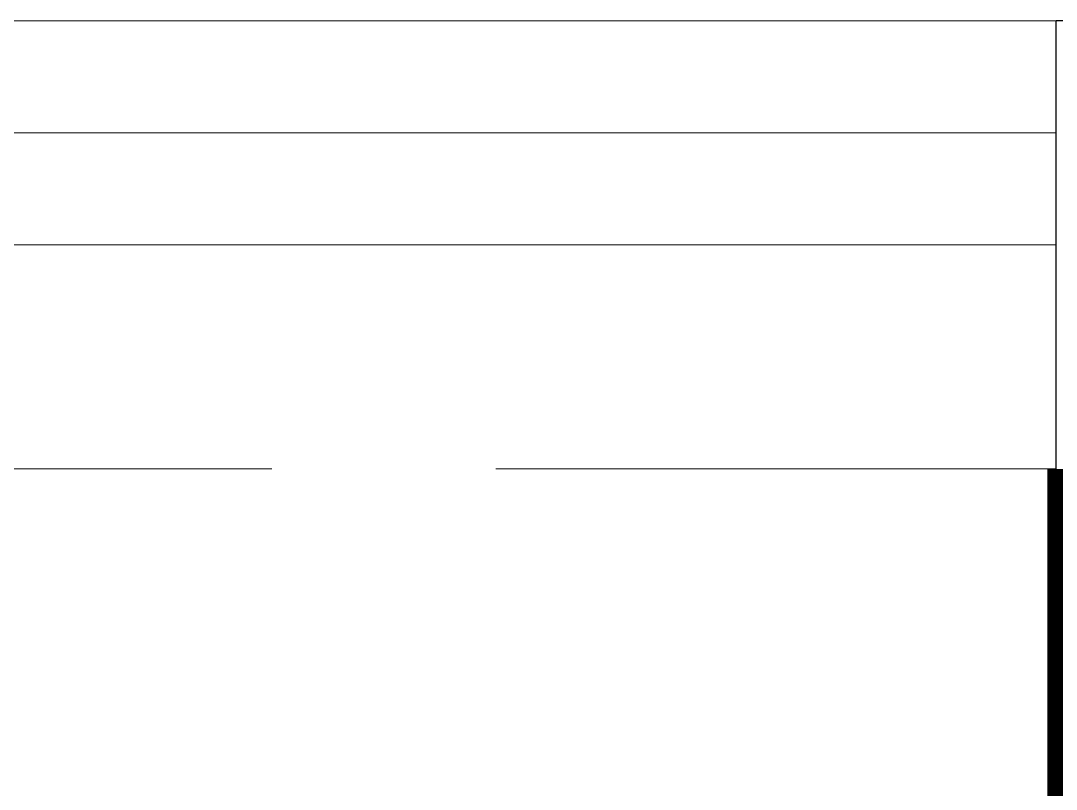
# Model space of a CAD drawing. Extents: x 3753737 to 4713801, y -857380 to 24339.
# Drawn here: x 4157901.4 to 4158363.4, y -776005.1 to -775662.1 of the extents above; entities that cross this region are included whole.
import ezdxf

# ---------------------------------------------------------------- set-up
doc = ezdxf.new("R2010")
doc.units = 0
doc.header["$LTSCALE"] = 1000
doc.header["$MEASUREMENT"] = 0
doc.linetypes.add('DASH', pattern=[0.35, 0.25, -0.1])
doc.layers.get('0').update_dxf_attribs({"linetype": 'CONTINUOUS'})
doc.layers.add('!!电气', color=1, linetype='CONTINUOUS')
doc.layers.add('WALL', color=252, linetype='CONTINUOUS')
doc.layers.add('平面-栏杆', color=56, linetype='CONTINUOUS', lineweight=15)
doc.layers.add('平面-看线', color=252, linetype='CONTINUOUS', lineweight=15)

# ---------------------------------------------------------------- blocks, each defined once
blk = doc.blocks.new('A$C66B635E3')
at = {"color": 252, "const_width": 8}
blk.add_lwpolyline([(33350, -100), (33350, -250), (33650, -250), (33650, -100)], dxfattribs=at)
at = {"layer": 'WALL', "color": 252}
for p in [(33450, 100), (33350, -100)]:
    blk.add_line(p, (33350, 100), dxfattribs=at)
at = {"layer": '平面-栏杆', "color": 252}
for points in [[(33350, 50), (28700, 50)], [(33350, 0), (28700, 0)]]:
    blk.add_lwpolyline(points, dxfattribs=at)
at = {"layer": '平面-看线', "color": 252}
blk.add_lwpolyline([(33350, 100), (28700, 100)], dxfattribs=at)
at = {"layer": '平面-看线', "color": 252, "linetype": 'DASH'}
blk.add_lwpolyline([(33350, -100), (28700, -100)], dxfattribs=at)

msp = doc.modelspace()

# ---------------------------------------------------------------- block references
at = {"layer": '!!电气'}
msp.add_blockref('A$C66B635E3', (4125013.44, -775762.1), dxfattribs=at)

doc.saveas('drawing.dxf')
